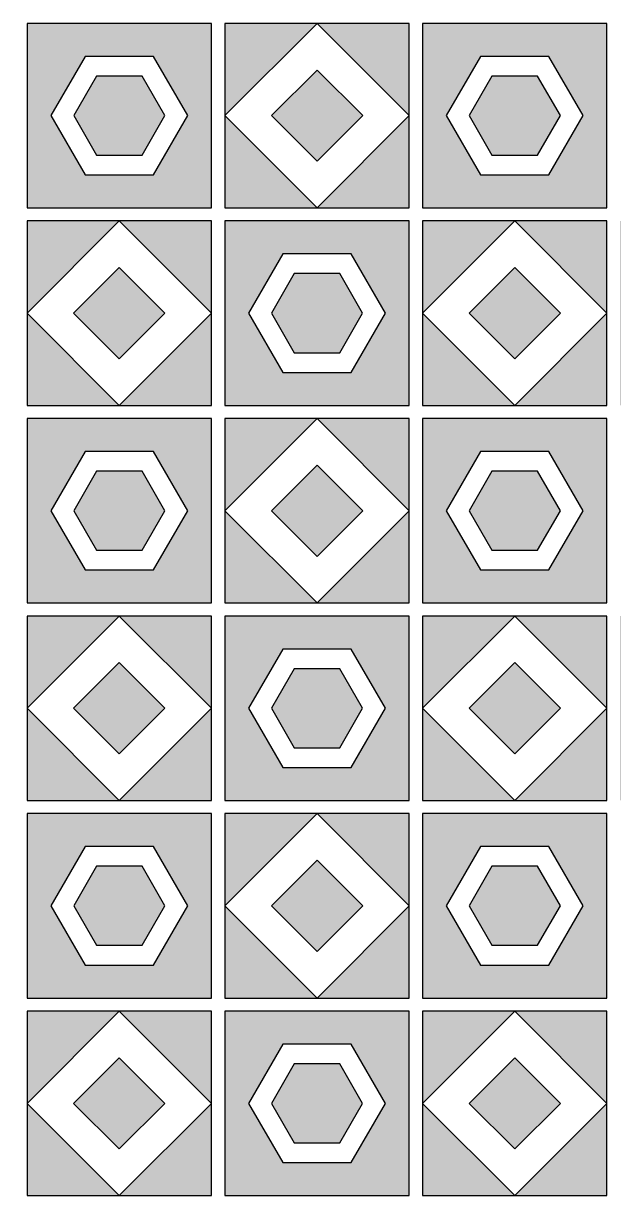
# Model space of a CAD drawing. Header units: millimetres. Extents: x -105 to 786, y -24 to 949.
# Drawn here: x 248.8 to 338.3, y 171.3 to 349.3 of the extents above; entities that cross this region are included whole.
import ezdxf

# ---------------------------------------------------------------- set-up
doc = ezdxf.new("R2010")
doc.units = ezdxf.units.MM

msp = doc.modelspace()

# ---------------------------------------------------------------- hatches: boundary and pattern name
at = {"true_color": 0x7aafdf}
h = msp.add_hatch(color=143, dxfattribs=at)
h.dxf.hatch_style = 1
h.paths.add_polyline_path([(247.299, 335.282), (233.299, 321.282), (247.299, 321.282)])
h.paths.add_polyline_path([(247.299, 349.282), (233.299, 349.282), (247.299, 335.282)])
h.paths.add_polyline_path([(233.299, 349.282), (219.299, 349.282), (219.299, 335.282)])
h.paths.add_polyline_path([(219.299, 335.282), (219.299, 321.282), (233.299, 321.282)])
h.paths.add_polyline_path([(270.227, 335.282), (266.763, 341.282), (259.835, 341.282), (256.371, 335.282), (259.835, 329.282), (266.763, 329.282)])
at = {"true_color": 0x636466}
h = msp.add_hatch(color=251, dxfattribs=at)
h.dxf.hatch_style = 1
h.paths.add_polyline_path([(233.299, 342.21), (226.37, 335.282), (233.299, 328.353), (240.228, 335.282)])
h.paths.add_polyline_path([(277.299, 349.282), (249.299, 349.282), (249.299, 321.282), (277.299, 321.282)])
h.paths.add_polyline_path([(252.907, 335.282), (258.103, 344.282), (268.495, 344.282), (273.691, 335.282), (268.495, 326.282), (258.103, 326.282)], flags=16)
h.paths.add_polyline_path([(259.835, 329.282), (256.371, 335.282), (259.835, 341.282), (266.763, 341.282), (270.227, 335.282), (266.763, 329.282)], flags=0)
at = {"true_color": 0x7aafdf}
h = msp.add_hatch(color=143, dxfattribs=at)
h.dxf.hatch_style = 1
h.paths.add_polyline_path([(307.299, 335.282), (293.299, 321.282), (307.299, 321.282)])
h.paths.add_polyline_path([(307.299, 349.282), (293.299, 349.282), (307.299, 335.282)])
h.paths.add_polyline_path([(293.299, 349.282), (279.299, 349.282), (279.299, 335.282)])
h.paths.add_polyline_path([(279.299, 335.282), (279.299, 321.282), (293.299, 321.282)])
h.paths.add_polyline_path([(330.227, 335.282), (326.763, 341.282), (319.835, 341.282), (316.371, 335.282), (319.835, 329.282), (326.763, 329.282)])
at = {"true_color": 0x636466}
h = msp.add_hatch(color=251, dxfattribs=at)
h.dxf.hatch_style = 1
h.paths.add_polyline_path([(293.299, 342.21), (286.37, 335.282), (293.299, 328.353), (300.228, 335.282)])
h.paths.add_polyline_path([(337.299, 349.282), (309.299, 349.282), (309.299, 321.282), (337.299, 321.282)])
h.paths.add_polyline_path([(312.907, 335.282), (318.103, 344.282), (328.495, 344.282), (333.691, 335.282), (328.495, 326.282), (318.103, 326.282)], flags=16)
h.paths.add_polyline_path([(319.835, 329.282), (316.371, 335.282), (319.835, 341.282), (326.763, 341.282), (330.227, 335.282), (326.763, 329.282)], flags=0)
at = {"true_color": 0x7aafdf}
h = msp.add_hatch(color=143, dxfattribs=at)
h.dxf.hatch_style = 1
h.paths.add_polyline_path([(277.299, 305.282), (263.299, 291.282), (277.299, 291.282)])
h.paths.add_polyline_path([(277.299, 319.282), (263.299, 319.282), (277.299, 305.282)])
h.paths.add_polyline_path([(263.299, 319.282), (249.299, 319.282), (249.299, 305.282)])
h.paths.add_polyline_path([(249.299, 305.282), (249.299, 291.282), (263.299, 291.282)])
h.paths.add_polyline_path([(300.227, 305.282), (296.763, 311.282), (289.835, 311.282), (286.371, 305.282), (289.835, 299.282), (296.763, 299.282)])
at = {"true_color": 0x636466}
h = msp.add_hatch(color=251, dxfattribs=at)
h.dxf.hatch_style = 1
h.paths.add_polyline_path([(263.299, 312.21), (256.37, 305.282), (263.299, 298.353), (270.228, 305.282)])
h.paths.add_polyline_path([(307.299, 319.282), (279.299, 319.282), (279.299, 291.282), (307.299, 291.282)])
h.paths.add_polyline_path([(282.907, 305.282), (288.103, 314.282), (298.495, 314.282), (303.691, 305.282), (298.495, 296.282), (288.103, 296.282)], flags=16)
h.paths.add_polyline_path([(289.835, 299.282), (286.371, 305.282), (289.835, 311.282), (296.763, 311.282), (300.227, 305.282), (296.763, 299.282)], flags=0)
at = {"true_color": 0x7aafdf}
h = msp.add_hatch(color=143, dxfattribs=at)
h.dxf.hatch_style = 1
h.paths.add_polyline_path([(337.299, 305.282), (323.299, 291.282), (337.299, 291.282)])
h.paths.add_polyline_path([(337.299, 319.282), (323.299, 319.282), (337.299, 305.282)])
h.paths.add_polyline_path([(323.299, 319.282), (309.299, 319.282), (309.299, 305.282)])
h.paths.add_polyline_path([(309.299, 305.282), (309.299, 291.282), (323.299, 291.282)])
h.paths.add_polyline_path([(360.227, 305.282), (356.763, 311.282), (349.835, 311.282), (346.371, 305.282), (349.835, 299.282), (356.763, 299.282)])
at = {"true_color": 0x636466}
h = msp.add_hatch(color=251, dxfattribs=at)
h.dxf.hatch_style = 1
h.paths.add_polyline_path([(323.299, 312.21), (316.37, 305.282), (323.299, 298.353), (330.228, 305.282)])
h.paths.add_polyline_path([(367.299, 319.282), (339.299, 319.282), (339.299, 291.282), (367.299, 291.282)])
h.paths.add_polyline_path([(342.907, 305.282), (348.103, 314.282), (358.495, 314.282), (363.691, 305.282), (358.495, 296.282), (348.103, 296.282)], flags=16)
h.paths.add_polyline_path([(349.835, 299.282), (346.371, 305.282), (349.835, 311.282), (356.763, 311.282), (360.227, 305.282), (356.763, 299.282)], flags=0)
h = msp.add_hatch(color=251, dxfattribs=at)
h.dxf.hatch_style = 1
h.paths.add_polyline_path([(277.299, 289.282), (249.299, 289.282), (249.299, 261.282), (277.299, 261.282)])
h.paths.add_polyline_path([(258.103, 284.282), (268.495, 284.282), (273.691, 275.282), (268.495, 266.282), (258.103, 266.282), (252.907, 275.282)], flags=16)
h.paths.add_polyline_path([(259.835, 281.282), (266.763, 281.282), (270.227, 275.282), (266.763, 269.282), (259.835, 269.282), (256.371, 275.282)], flags=0)
at = {"true_color": 0x7aafdf}
h = msp.add_hatch(color=143, dxfattribs=at)
h.dxf.hatch_style = 1
h.paths.add_polyline_path([(307.299, 275.282), (293.299, 261.282), (307.299, 261.282)])
h.paths.add_polyline_path([(307.299, 289.282), (293.299, 289.282), (307.299, 275.282)])
h.paths.add_polyline_path([(293.299, 289.282), (279.299, 289.282), (279.299, 275.282)])
h.paths.add_polyline_path([(279.299, 275.282), (279.299, 261.282), (293.299, 261.282)])
h.paths.add_polyline_path([(330.227, 275.282), (326.763, 281.282), (319.835, 281.282), (316.371, 275.282), (319.835, 269.282), (326.763, 269.282)])
at = {"true_color": 0x636466}
h = msp.add_hatch(color=251, dxfattribs=at)
h.dxf.hatch_style = 1
h.paths.add_polyline_path([(293.299, 282.21), (286.37, 275.282), (293.299, 268.353), (300.228, 275.282)])
h.paths.add_polyline_path([(337.299, 289.282), (309.299, 289.282), (309.299, 261.282), (337.299, 261.282)])
h.paths.add_polyline_path([(312.907, 275.282), (318.103, 284.282), (328.495, 284.282), (333.691, 275.282), (328.495, 266.282), (318.103, 266.282)], flags=16)
h.paths.add_polyline_path([(319.835, 269.282), (316.371, 275.282), (319.835, 281.282), (326.763, 281.282), (330.227, 275.282), (326.763, 269.282)], flags=0)
at = {"true_color": 0x7aafdf}
h = msp.add_hatch(color=143, dxfattribs=at)
h.dxf.hatch_style = 1
h.paths.add_polyline_path([(270.227, 275.282), (266.763, 281.282), (259.835, 281.282), (256.371, 275.282), (259.835, 269.282), (266.763, 269.282)])
h = msp.add_hatch(color=143, dxfattribs=at)
h.dxf.hatch_style = 1
h.paths.add_polyline_path([(249.299, 245.282), (249.299, 231.282), (263.299, 231.282)])
h.paths.add_polyline_path([(263.299, 259.282), (249.299, 259.282), (249.299, 245.282)])
h.paths.add_polyline_path([(277.299, 259.282), (263.299, 259.282), (277.299, 245.282)])
h.paths.add_polyline_path([(277.299, 245.282), (263.299, 231.282), (277.299, 231.282)])
at = {"true_color": 0x636466}
h = msp.add_hatch(color=251, dxfattribs=at)
h.dxf.hatch_style = 1
h.paths.add_polyline_path([(307.299, 259.282), (279.299, 259.282), (279.299, 231.282), (307.299, 231.282)])
h.paths.add_polyline_path([(288.103, 254.282), (298.495, 254.282), (303.691, 245.282), (298.495, 236.282), (288.103, 236.282), (282.907, 245.282)], flags=16)
h.paths.add_polyline_path([(289.835, 251.282), (296.763, 251.282), (300.227, 245.282), (296.763, 239.282), (289.835, 239.282), (286.371, 245.282)], flags=0)
at = {"true_color": 0x7aafdf}
h = msp.add_hatch(color=143, dxfattribs=at)
h.dxf.hatch_style = 1
h.paths.add_polyline_path([(337.299, 245.282), (323.299, 231.282), (337.299, 231.282)])
h.paths.add_polyline_path([(337.299, 259.282), (323.299, 259.282), (337.299, 245.282)])
h.paths.add_polyline_path([(323.299, 259.282), (309.299, 259.282), (309.299, 245.282)])
h.paths.add_polyline_path([(309.299, 245.282), (309.299, 231.282), (323.299, 231.282)])
h.paths.add_polyline_path([(360.227, 245.282), (356.763, 251.282), (349.835, 251.282), (346.371, 245.282), (349.835, 239.282), (356.763, 239.282)])
at = {"true_color": 0x636466}
h = msp.add_hatch(color=251, dxfattribs=at)
h.dxf.hatch_style = 1
h.paths.add_polyline_path([(323.299, 252.21), (316.37, 245.282), (323.299, 238.353), (330.228, 245.282)])
h.paths.add_polyline_path([(367.299, 259.282), (339.299, 259.282), (339.299, 231.282), (367.299, 231.282)])
h.paths.add_polyline_path([(342.907, 245.282), (348.103, 254.282), (358.495, 254.282), (363.691, 245.282), (358.495, 236.282), (348.103, 236.282)], flags=16)
h.paths.add_polyline_path([(349.835, 239.282), (346.371, 245.282), (349.835, 251.282), (356.763, 251.282), (360.227, 245.282), (356.763, 239.282)], flags=0)
h = msp.add_hatch(color=251, dxfattribs=at)
h.dxf.hatch_style = 1
h.paths.add_polyline_path([(270.228, 245.282), (263.299, 252.21), (256.37, 245.282), (263.299, 238.353)])
at = {"true_color": 0x7aafdf}
h = msp.add_hatch(color=143, dxfattribs=at)
h.dxf.hatch_style = 1
h.paths.add_polyline_path([(300.227, 245.282), (296.763, 251.282), (289.835, 251.282), (286.371, 245.282), (289.835, 239.282), (296.763, 239.282)])
at = {"true_color": 0x636466}
h = msp.add_hatch(color=251, dxfattribs=at)
h.dxf.hatch_style = 1
h.paths.add_polyline_path([(277.299, 229.282), (249.299, 229.282), (249.299, 201.282), (277.299, 201.282)])
h.paths.add_polyline_path([(258.103, 224.282), (268.495, 224.282), (273.691, 215.282), (268.495, 206.282), (258.103, 206.282), (252.907, 215.282)], flags=16)
h.paths.add_polyline_path([(259.835, 221.282), (266.763, 221.282), (270.227, 215.282), (266.763, 209.282), (259.835, 209.282), (256.371, 215.282)], flags=0)
at = {"true_color": 0x7aafdf}
h = msp.add_hatch(color=143, dxfattribs=at)
h.dxf.hatch_style = 1
h.paths.add_polyline_path([(279.299, 215.282), (279.299, 201.282), (293.299, 201.282)])
h.paths.add_polyline_path([(293.299, 229.282), (279.299, 229.282), (279.299, 215.282)])
h.paths.add_polyline_path([(307.299, 229.282), (293.299, 229.282), (307.299, 215.282)])
h.paths.add_polyline_path([(307.299, 215.282), (293.299, 201.282), (307.299, 201.282)])
at = {"true_color": 0x636466}
h = msp.add_hatch(color=251, dxfattribs=at)
h.dxf.hatch_style = 1
h.paths.add_polyline_path([(337.299, 229.282), (309.299, 229.282), (309.299, 201.282), (337.299, 201.282)])
h.paths.add_polyline_path([(318.103, 224.282), (328.495, 224.282), (333.691, 215.282), (328.495, 206.282), (318.103, 206.282), (312.907, 215.282)], flags=16)
h.paths.add_polyline_path([(319.835, 221.282), (326.763, 221.282), (330.227, 215.282), (326.763, 209.282), (319.835, 209.282), (316.371, 215.282)], flags=0)
at = {"true_color": 0x7aafdf}
h = msp.add_hatch(color=143, dxfattribs=at)
h.dxf.hatch_style = 1
h.paths.add_polyline_path([(270.227, 215.282), (266.763, 221.282), (259.835, 221.282), (256.371, 215.282), (259.835, 209.282), (266.763, 209.282)])
at = {"true_color": 0x636466}
h = msp.add_hatch(color=251, dxfattribs=at)
h.dxf.hatch_style = 1
h.paths.add_polyline_path([(300.228, 215.282), (293.299, 222.21), (286.37, 215.282), (293.299, 208.353)])
at = {"true_color": 0x7aafdf}
h = msp.add_hatch(color=143, dxfattribs=at)
h.dxf.hatch_style = 1
h.paths.add_polyline_path([(330.227, 215.282), (326.763, 221.282), (319.835, 221.282), (316.371, 215.282), (319.835, 209.282), (326.763, 209.282)])
h = msp.add_hatch(color=143, dxfattribs=at)
h.dxf.hatch_style = 1
h.paths.add_polyline_path([(249.299, 185.282), (249.299, 171.282), (263.299, 171.282)])
h.paths.add_polyline_path([(263.299, 199.282), (249.299, 199.282), (249.299, 185.282)])
h.paths.add_polyline_path([(277.299, 199.282), (263.299, 199.282), (277.299, 185.282)])
h.paths.add_polyline_path([(277.299, 185.282), (263.299, 171.282), (277.299, 171.282)])
at = {"true_color": 0x636466}
h = msp.add_hatch(color=251, dxfattribs=at)
h.dxf.hatch_style = 1
h.paths.add_polyline_path([(307.299, 199.282), (279.299, 199.282), (279.299, 171.282), (307.299, 171.282)])
h.paths.add_polyline_path([(288.103, 194.282), (298.495, 194.282), (303.691, 185.282), (298.495, 176.282), (288.103, 176.282), (282.907, 185.282)], flags=16)
h.paths.add_polyline_path([(289.835, 191.282), (296.763, 191.282), (300.227, 185.282), (296.763, 179.282), (289.835, 179.282), (286.371, 185.282)], flags=0)
at = {"true_color": 0x7aafdf}
h = msp.add_hatch(color=143, dxfattribs=at)
h.dxf.hatch_style = 1
h.paths.add_polyline_path([(309.299, 185.282), (309.299, 171.282), (323.299, 171.282)])
h.paths.add_polyline_path([(323.299, 199.282), (309.299, 199.282), (309.299, 185.282)])
h.paths.add_polyline_path([(337.299, 199.282), (323.299, 199.282), (337.299, 185.282)])
h.paths.add_polyline_path([(337.299, 185.282), (323.299, 171.282), (337.299, 171.282)])
at = {"true_color": 0x636466}
h = msp.add_hatch(color=251, dxfattribs=at)
h.dxf.hatch_style = 1
h.paths.add_polyline_path([(270.228, 185.282), (263.299, 192.21), (256.37, 185.282), (263.299, 178.353)])
at = {"true_color": 0x7aafdf}
h = msp.add_hatch(color=143, dxfattribs=at)
h.dxf.hatch_style = 1
h.paths.add_polyline_path([(300.227, 185.282), (296.763, 191.282), (289.835, 191.282), (286.371, 185.282), (289.835, 179.282), (296.763, 179.282)])
at = {"true_color": 0x636466}
h = msp.add_hatch(color=251, dxfattribs=at)
h.dxf.hatch_style = 1
h.paths.add_polyline_path([(330.228, 185.282), (323.299, 192.21), (316.37, 185.282), (323.299, 178.353)])

# ---------------------------------------------------------------- linework, layer by layer
for p, q in [((279.299, 335.282), (293.299, 349.282)), ((293.299, 349.282), (307.299, 335.282)), ((286.37, 335.282), (293.299, 342.21)), ((293.299, 342.21), (300.228, 335.282)), ((293.299, 321.282), (279.299, 335.282)), ((293.299, 328.353), (286.37, 335.282)), ((307.299, 335.282), (293.299, 321.282)), ((300.228, 335.282), (293.299, 328.353)), ((249.299, 305.282), (263.299, 319.282)), ((263.299, 319.282), (277.299, 305.282)), ((309.299, 305.282), (323.299, 319.282)), ((323.299, 319.282), (337.299, 305.282)), ((256.37, 305.282), (263.299, 312.21)), ((263.299, 312.21), (270.228, 305.282)), ((316.37, 305.282), (323.299, 312.21)), ((323.299, 312.21), (330.228, 305.282)), ((263.299, 291.282), (249.299, 305.282)), ((263.299, 298.353), (256.37, 305.282)), ((277.299, 305.282), (263.299, 291.282)), ((270.228, 305.282), (263.299, 298.353)), ((323.299, 291.282), (309.299, 305.282)), ((323.299, 298.353), (316.37, 305.282)), ((337.299, 305.282), (323.299, 291.282)), ((330.228, 305.282), (323.299, 298.353)), ((279.299, 275.282), (293.299, 289.282)), ((293.299, 289.282), (307.299, 275.282)), ((286.37, 275.282), (293.299, 282.21)), ((293.299, 282.21), (300.228, 275.282)), ((293.299, 261.282), (279.299, 275.282)), ((293.299, 268.353), (286.37, 275.282)), ((307.299, 275.282), (293.299, 261.282)), ((300.228, 275.282), (293.299, 268.353)), ((249.299, 245.282), (263.299, 259.282)), ((263.299, 259.282), (277.299, 245.282)), ((309.299, 245.282), (323.299, 259.282)), ((323.299, 259.282), (337.299, 245.282)), ((256.37, 245.282), (263.299, 252.21)), ((263.299, 252.21), (270.228, 245.282)), ((316.37, 245.282), (323.299, 252.21)), ((323.299, 252.21), (330.228, 245.282)), ((263.299, 231.282), (249.299, 245.282)), ((263.299, 238.353), (256.37, 245.282)), ((277.299, 245.282), (263.299, 231.282)), ((270.228, 245.282), (263.299, 238.353)), ((323.299, 231.282), (309.299, 245.282)), ((323.299, 238.353), (316.37, 245.282)), ((337.299, 245.282), (323.299, 231.282)), ((330.228, 245.282), (323.299, 238.353)), ((279.299, 215.282), (293.299, 229.282)), ((293.299, 229.282), (307.299, 215.282)), ((286.37, 215.282), (293.299, 222.21)), ((293.299, 222.21), (300.228, 215.282)), ((293.299, 201.282), (279.299, 215.282)), ((293.299, 208.353), (286.37, 215.282)), ((307.299, 215.282), (293.299, 201.282)), ((300.228, 215.282), (293.299, 208.353)), ((249.299, 185.282), (263.299, 199.282)), ((263.299, 199.282), (277.299, 185.282)), ((309.299, 185.282), (323.299, 199.282)), ((323.299, 199.282), (337.299, 185.282)), ((256.37, 185.282), (263.299, 192.21)), ((263.299, 192.21), (270.228, 185.282)), ((316.37, 185.282), (323.299, 192.21)), ((323.299, 192.21), (330.228, 185.282)), ((263.299, 171.282), (249.299, 185.282)), ((263.299, 178.353), (256.37, 185.282)), ((277.299, 185.282), (263.299, 171.282)), ((270.228, 185.282), (263.299, 178.353)), ((323.299, 171.282), (309.299, 185.282)), ((323.299, 178.353), (316.37, 185.282)), ((337.299, 185.282), (323.299, 171.282)), ((330.228, 185.282), (323.299, 178.353))]:
    msp.add_line(p, q)
for points in [[(249.299, 321.282), (277.299, 321.282), (277.299, 349.282), (249.299, 349.282)], [(279.299, 321.282), (307.299, 321.282), (307.299, 349.282), (279.299, 349.282)], [(309.299, 321.282), (337.299, 321.282), (337.299, 349.282), (309.299, 349.282)], [(268.495, 326.282), (273.691, 335.282), (268.495, 344.282), (258.103, 344.282), (252.907, 335.282), (258.103, 326.282)], [(328.495, 326.282), (333.691, 335.282), (328.495, 344.282), (318.103, 344.282), (312.907, 335.282), (318.103, 326.282)], [(266.763, 329.282), (270.227, 335.282), (266.763, 341.282), (259.835, 341.282), (256.371, 335.282), (259.835, 329.282)], [(326.763, 329.282), (330.227, 335.282), (326.763, 341.282), (319.835, 341.282), (316.371, 335.282), (319.835, 329.282)], [(249.299, 291.282), (277.299, 291.282), (277.299, 319.282), (249.299, 319.282)], [(279.299, 291.282), (307.299, 291.282), (307.299, 319.282), (279.299, 319.282)], [(309.299, 291.282), (337.299, 291.282), (337.299, 319.282), (309.299, 319.282)], [(298.495, 296.282), (303.691, 305.282), (298.495, 314.282), (288.103, 314.282), (282.907, 305.282), (288.103, 296.282)], [(296.763, 299.282), (300.227, 305.282), (296.763, 311.282), (289.835, 311.282), (286.371, 305.282), (289.835, 299.282)], [(249.299, 261.282), (277.299, 261.282), (277.299, 289.282), (249.299, 289.282)], [(279.299, 261.282), (307.299, 261.282), (307.299, 289.282), (279.299, 289.282)], [(309.299, 261.282), (337.299, 261.282), (337.299, 289.282), (309.299, 289.282)], [(268.495, 266.282), (273.691, 275.282), (268.495, 284.282), (258.103, 284.282), (252.907, 275.282), (258.103, 266.282)], [(258.103, 284.282), (252.907, 275.282), (258.103, 266.282), (268.495, 266.282), (273.691, 275.282), (268.495, 284.282)], [(328.495, 266.282), (333.691, 275.282), (328.495, 284.282), (318.103, 284.282), (312.907, 275.282), (318.103, 266.282)], [(259.835, 281.282), (256.371, 275.282), (259.835, 269.282), (266.763, 269.282), (270.227, 275.282), (266.763, 281.282)], [(326.763, 269.282), (330.227, 275.282), (326.763, 281.282), (319.835, 281.282), (316.371, 275.282), (319.835, 269.282)], [(249.299, 231.282), (277.299, 231.282), (277.299, 259.282), (249.299, 259.282)], [(279.299, 231.282), (307.299, 231.282), (307.299, 259.282), (279.299, 259.282)], [(309.299, 231.282), (337.299, 231.282), (337.299, 259.282), (309.299, 259.282)], [(298.495, 236.282), (303.691, 245.282), (298.495, 254.282), (288.103, 254.282), (282.907, 245.282), (288.103, 236.282)], [(288.103, 254.282), (282.907, 245.282), (288.103, 236.282), (298.495, 236.282), (303.691, 245.282), (298.495, 254.282)], [(289.835, 251.282), (286.371, 245.282), (289.835, 239.282), (296.763, 239.282), (300.227, 245.282), (296.763, 251.282)], [(249.299, 201.282), (277.299, 201.282), (277.299, 229.282), (249.299, 229.282)], [(279.299, 201.282), (307.299, 201.282), (307.299, 229.282), (279.299, 229.282)], [(309.299, 201.282), (337.299, 201.282), (337.299, 229.282), (309.299, 229.282)], [(268.495, 206.282), (273.691, 215.282), (268.495, 224.282), (258.103, 224.282), (252.907, 215.282), (258.103, 206.282)], [(258.103, 224.282), (252.907, 215.282), (258.103, 206.282), (268.495, 206.282), (273.691, 215.282), (268.495, 224.282)], [(328.495, 206.282), (333.691, 215.282), (328.495, 224.282), (318.103, 224.282), (312.907, 215.282), (318.103, 206.282)], [(318.103, 224.282), (312.907, 215.282), (318.103, 206.282), (328.495, 206.282), (333.691, 215.282), (328.495, 224.282)], [(259.835, 221.282), (256.371, 215.282), (259.835, 209.282), (266.763, 209.282), (270.227, 215.282), (266.763, 221.282)], [(319.835, 221.282), (316.371, 215.282), (319.835, 209.282), (326.763, 209.282), (330.227, 215.282), (326.763, 221.282)], [(249.299, 171.282), (277.299, 171.282), (277.299, 199.282), (249.299, 199.282)], [(279.299, 171.282), (307.299, 171.282), (307.299, 199.282), (279.299, 199.282)], [(309.299, 171.282), (337.299, 171.282), (337.299, 199.282), (309.299, 199.282)], [(298.495, 176.282), (303.691, 185.282), (298.495, 194.282), (288.103, 194.282), (282.907, 185.282), (288.103, 176.282)], [(288.103, 194.282), (282.907, 185.282), (288.103, 176.282), (298.495, 176.282), (303.691, 185.282), (298.495, 194.282)], [(289.835, 191.282), (286.371, 185.282), (289.835, 179.282), (296.763, 179.282), (300.227, 185.282), (296.763, 191.282)]]:
    msp.add_lwpolyline(points, close=True)

doc.saveas('drawing.dxf')
